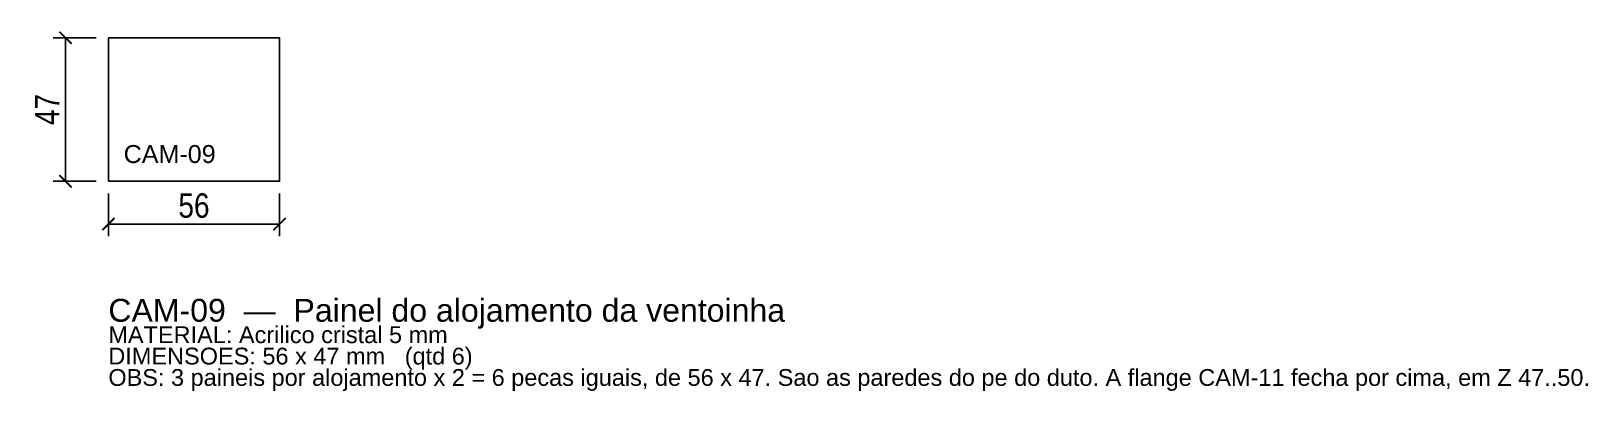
# Model space of a CAD drawing. Header units: millimetres. Extents: x -25 to 484, y -69 to 49.
import ezdxf

# ---------------------------------------------------------------- set-up
doc = ezdxf.new("R2010")
doc.units = ezdxf.units.MM
for name, color, linetype in [('CORTE', 1, 'Continuous'), ('COTA', 4, 'Continuous'), ('GRAVACAO', 3, 'Continuous'), ('TEXTO', 7, 'Continuous')]:
    doc.layers.add(name, color=color, linetype=linetype)
doc.styles.add('ARIAL', font='arial.ttf')
doc.styles.add('OpenSansCondensed-Light', font='OpenSansCondensed-Light.ttf')
doc.dimstyles.new('EZDXF', dxfattribs={"dimtxt": 8, "dimasz": 4, "dimexe": 4, "dimexo": 4, "dimgap": 2, "dimtad": 1, "dimdec": 0, "dimdsep": 46, "dimtxsty": 'OpenSansCondensed-Light', "dimblk": 'ARCHTICK', "dimcen": 2.5, "dimclrd": 4, "dimclre": 4, "dimclrt": 4, "dimazin": 3, "dimtfac": 0.5, "dimtmove": 2, "dimatfit": 3})

# ---------------------------------------------------------------- blocks, each defined once
blk = doc.blocks.new('_ARCHTICK')
at = {"color": 0, "linetype": 'BYBLOCK', "const_width": 0.15}
blk.add_lwpolyline([(-0.5, -0.5), (0.5, 0.5)], dxfattribs=at)

msp = doc.modelspace()

# ---------------------------------------------------------------- linework, layer by layer
at = {"layer": 'CORTE'}
msp.add_lwpolyline([(0, 0), (56, 0), (56, 47), (0, 47)], close=True, dxfattribs=at)

# ---------------------------------------------------------------- texts
at = {"layer": 'GRAVACAO', "style": 'ARIAL'}
msp.add_text('CAM-09', height=5.875, dxfattribs=at).set_placement((5, 6))
at = {"layer": 'TEXTO', "style": 'ARIAL'}
for s, height, p in [('CAM-09  —  Painel do alojamento da ventoinha', 7.5, (0, -46)), ('MATERIAL: Acrilico cristal 5 mm', 5.5, (0, -53)), ('DIMENSOES: 56 x 47 mm   (qtd 6)', 5.5, (0, -60)), ('OBS: 3 paineis por alojamento x 2 = 6 pecas iguais, de 56 x 47. Sao as paredes do pe do duto. A flange CAM-11 fecha por cima, em Z 47..50.', 5.5, (0, -67))]:
    msp.add_text(s, height=height, dxfattribs=at).set_placement(p)

# ---------------------------------------------------------------- dimensions: what is measured, and where the dimension line sits
at = {"layer": 'COTA'}
msp.add_linear_dim(base=(-14, 0), p1=(0, 0), p2=(0, 47), angle=90, dimstyle='EZDXF', dxfattribs=at).render()
msp.add_linear_dim(base=(0, -14), p1=(0, 0), p2=(56, 0), dimstyle='EZDXF', dxfattribs=at).render()

doc.saveas('drawing.dxf')
